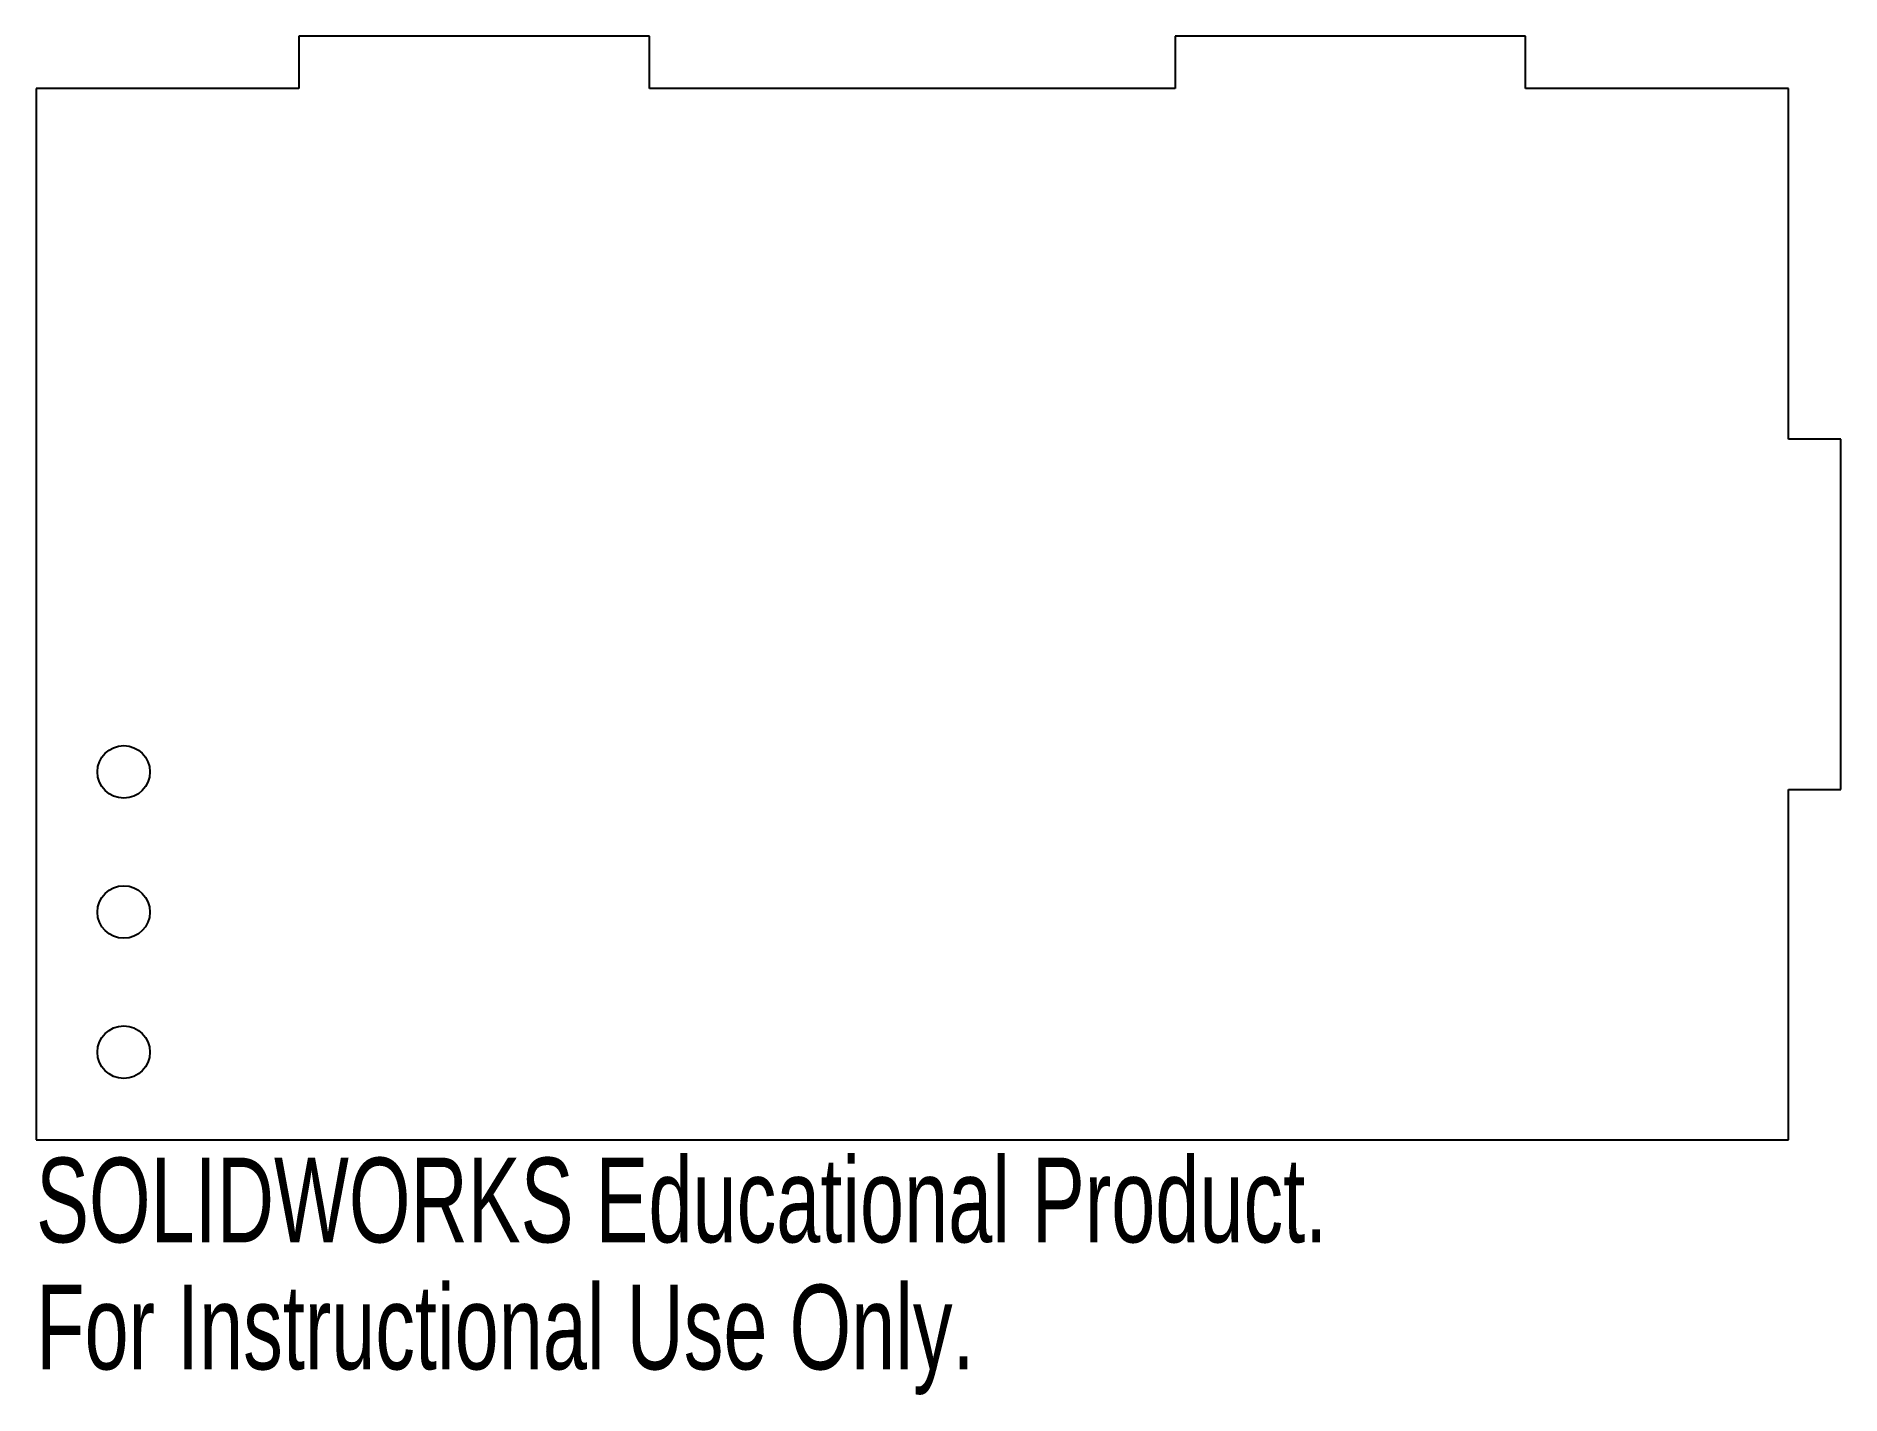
# Model space of a CAD drawing. Header units: millimetres. Extents: x 2 to 105, y 132 to 210.
import ezdxf

# ---------------------------------------------------------------- set-up
doc = ezdxf.new("R2010")
doc.units = ezdxf.units.MM
doc.styles.add('SLDTEXTSTYLE0', font='TXT', dxfattribs={"width": 0.7})

msp = doc.modelspace()

# ---------------------------------------------------------------- linework, layer by layer
at = {"color": 7, "linetype": 'Continuous', "lineweight": 25}
for p, q in [((37, 210), (17, 210)), ((17, 210), (17, 207)), ((37, 207), (37, 210)), ((87, 210), (67, 210)), ((67, 210), (67, 207)), ((87, 207), (87, 210)), ((17, 207), (2, 207)), ((2, 207), (2, 147)), ((67, 207), (37, 207)), ((102, 207), (87, 207)), ((102, 187), (102, 207)), ((105, 187), (102, 187)), ((105, 167), (105, 187)), ((102, 147), (102, 167)), ((102, 167), (105, 167)), ((2, 147), (102, 147))]:
    msp.add_line(p, q, dxfattribs=at)
for centre in [(7, 168), (7, 160), (7, 152)]:
    msp.add_circle(centre, 1.5, dxfattribs=at)

# ---------------------------------------------------------------- texts
at = {"color": 7, "linetype": 'Continuous', "char_height": 4.8336, "attachment_point": 1, "style": 'SLDTEXTSTYLE0'}
for s, insert in [('SOLIDWORKS Educational Product.', (2, 145.98)), ('For Instructional Use Only.', (2, 138.73))]:
    msp.add_mtext(s, dxfattribs=dict(at, insert=insert))

doc.saveas('drawing.dxf')
